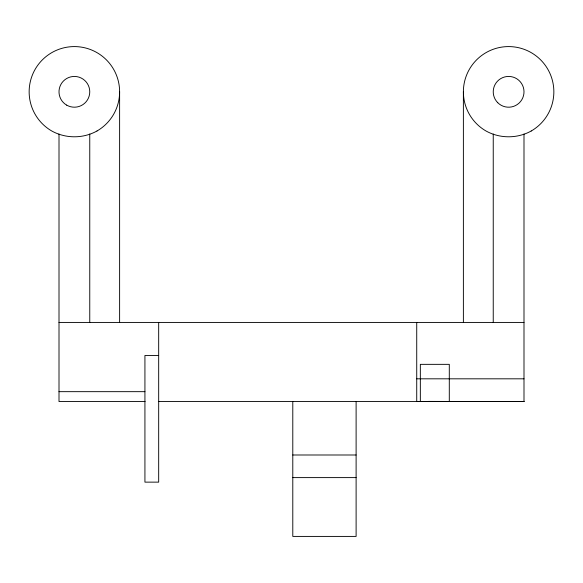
<?xml version="1.0" encoding="UTF-8"?>
<svg xmlns="http://www.w3.org/2000/svg" width="583" height="583" viewBox="0 0 583 583"><rect width="100%" height="100%" fill="white"/><g stroke="black" fill="none" stroke-linecap="round" stroke-linejoin="round"><path stroke-width="0.87" d="M158.678 401.541L524 401.541L416.728 401.541L416.728 322.428M59.007 322.428L524 322.428M158.678 355.484L144.927 355.484L144.927 482.134L158.678 482.134L158.678 322.428M416.728 378.819L524 378.819M59.007 391.667L144.927 391.667M145.087 401.541L59.007 401.541L59.007 133.988M292.79 454.995L356.111 454.995M292.79 477.608L356.111 477.608M428.483 401.395L449.296 401.439L449.296 364.346L420.343 364.346L420.343 401.439M523.993 133.988L524 401.541M493.24 133.988L493.24 322.428M463.383 91.823L463.383 322.428M356.111 401.541L356.111 536.411L292.79 536.411L292.79 401.541M119.617 91.823L119.617 322.428M89.76 133.988L89.76 322.428M96.997 130.993C83.07 138.725 65.69 138.725 51.763 130.993A45.234 45.234 0 0 1 39.731 62.745A45.234 45.234 0 0 1 109.036 62.745A45.234 45.234 0 0 1 96.997 130.993M531.237 130.993C517.31 138.725 499.93 138.725 486.003 130.993A45.234 45.234 0 0 1 473.964 62.745A45.234 45.234 0 0 1 543.269 62.745A45.234 45.234 0 0 1 531.237 130.993M66.695 105.137A15.377 15.377 0 0 0 89.76 91.823A15.377 15.377 0 0 0 66.695 78.501A15.377 15.377 0 0 0 66.695 105.137M497.744 102.695A15.377 15.377 0 0 0 523.476 95.801A15.377 15.377 0 0 0 504.638 76.963A15.377 15.377 0 0 0 497.744 102.695"/></g></svg>
